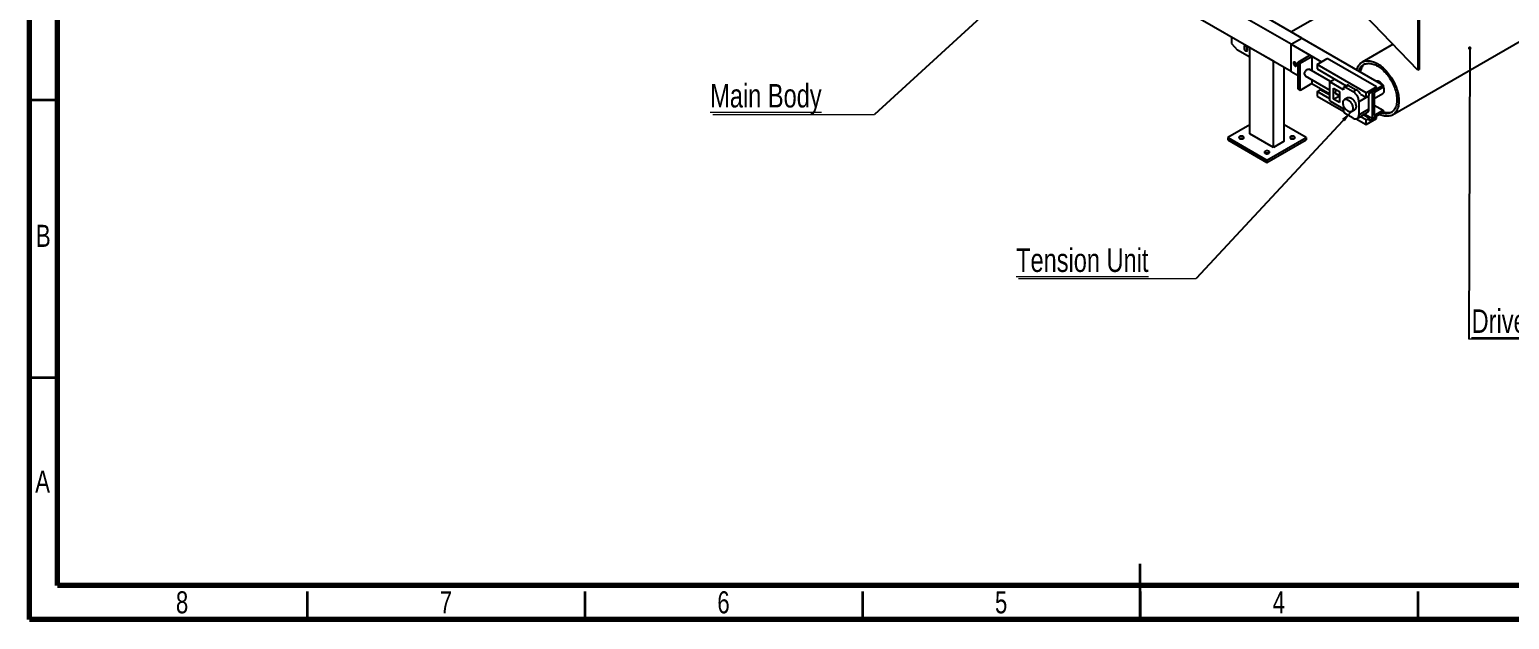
# Model space of a CAD drawing. Header units: millimetres. Extents: x 41 to 1868, y -696 to 319.
# Drawn here: x 42.9 to 309.4, y 32.2 to 138.4 of the extents above; entities that cross this region are included whole.
import ezdxf

# ---------------------------------------------------------------- set-up
doc = ezdxf.new("R2010")
doc.units = ezdxf.units.MM
doc.styles.add('SLDTEXTSTYLE0', font='TXT', dxfattribs={"width": 0.75})
doc.dimstyles.new('SLDDIMSTYLE0', dxfattribs={"dimtxt": 2.5, "dimasz": 2.116667, "dimexe": 0, "dimexo": 0.625, "dimgap": 0, "dimtad": 1, "dimdec": 0, "dimrnd": 1e-09, "dimtxsty": 'Standard', "dimsah": 1, "dimcen": 2.5, "dimazin": 3, "dimtfac": 2.116667, "dimtdec": 0, "dimtmove": 0, "dimatfit": 3, "dimfrac": 2})
doc.dimstyles.new('SLDDIMSTYLE1', dxfattribs={"dimtxt": 2.5, "dimasz": 0.651282, "dimexe": 0, "dimexo": 0.625, "dimgap": 0, "dimtad": 1, "dimdec": 0, "dimrnd": 1e-09, "dimtxsty": 'Standard', "dimblk1": 'DOT', "dimblk2": 'DOT', "dimsah": 1, "dimcen": 2.5, "dimazin": 3, "dimtfac": 0.651282, "dimtdec": 0, "dimtmove": 0, "dimatfit": 3, "dimldrblk": 'DOT', "dimfrac": 2})

# ---------------------------------------------------------------- blocks, each defined once
blk = doc.blocks.new('SW_NOTE_0_8')
at = {"color": 0, "linetype": 'Continuous', "lineweight": 0}
blk.add_line((-29.14, 0), (0, 0), dxfattribs=at)
at = {"color": 0, "linetype": 'Continuous', "lineweight": 0, "insert": (-29.6, 5.5), "char_height": 4.2333, "attachment_point": 1, "style": 'SLDTEXTSTYLE0'}
blk.add_mtext('\\LMain Body', dxfattribs=at)
blk = doc.blocks.new('_Dot')
at = {"color": 0, "linetype": 'ByBlock', "lineweight": -2}
blk.add_line((-0.5, 0), (-1, 0), dxfattribs=at)
at = {"color": 0, "linetype": 'ByBlock', "const_width": 0.5}
blk.add_lwpolyline([(-0.25, 0, 1), (0.25, 0, 1)], format="xyb", close=True, dxfattribs=at)
blk = doc.blocks.new('SW_NOTE_0_9')
at = {"color": 0, "linetype": 'Continuous', "lineweight": 0}
blk.add_line((33.17, 0), (0, 0), dxfattribs=at)
at = {"color": 0, "linetype": 'Continuous', "lineweight": 0, "insert": (0.49, 5.34), "char_height": 4.2333, "attachment_point": 1, "style": 'SLDTEXTSTYLE0'}
blk.add_mtext('\\LDriven Drum', dxfattribs=at)
blk = doc.blocks.new('SW_NOTE_0_10')
at = {"color": 0, "linetype": 'Continuous', "lineweight": 0}
blk.add_line((-31.96, 0), (0, 0), dxfattribs=at)
at = {"color": 0, "linetype": 'Continuous', "lineweight": 0, "insert": (-32.42, 5.42), "char_height": 4.2333, "attachment_point": 1, "style": 'SLDTEXTSTYLE0'}
blk.add_mtext('\\LTension Unit', dxfattribs=at)

msp = doc.modelspace()

# ---------------------------------------------------------------- linework, layer by layer
at = {"color": 7, "linetype": 'Continuous', "lineweight": 70}
for p, q in [((42.8852, 32.1941), (42.8852, 319.1941)), ((47.8852, 38.3277), (47.8852, 315.3277)), ((437.2876, 38.3277), (47.8852, 38.3277)), ((442.8852, 32.1941), (42.8852, 32.1941))]:
    msp.add_line(p, q, dxfattribs=at)
at = {"color": 7, "linetype": 'Continuous', "lineweight": 25}
for p, q in [((270.0473, 135.7613), (108.827, 228.8319)), ((270.0473, 130.8621), (108.827, 223.9326)), ((292.9045, 131.1183), (275.2269, 149.4888)), ((270.0283, 138.0174), (280.4669, 144.0435)), ((292.9045, 143.3664), (292.9045, 131.1183)), ((293.1167, 143.4889), (293.1167, 131.2408)), ((271.9919, 136.8839), (264.8273, 141.0199)), ((259.3523, 137.0362), (259.3523, 135.9334)), ((259.3523, 135.9334), (260.413, 134.7087)), ((270.0473, 135.7613), (271.9919, 136.8839)), ((271.9919, 136.8839), (286.6643, 128.4137)), ((288.3422, 123.0572), (314.8587, 138.3648)), ((262.6227, 133.433), (260.413, 134.7087)), ((261.5797, 135.4483), (261.5797, 134.9082)), ((261.6656, 135.4991), (261.5949, 135.4582)), ((262.0949, 134.5922), (262.1656, 134.633)), ((262.1808, 135.183), (262.11, 135.1422)), ((262.11, 134.6021), (262.11, 135.1422)), ((262.11, 134.6021), (262.1808, 134.6429)), ((262.1656, 134.633), (262.1808, 134.6429)), ((262.1808, 134.6429), (262.1808, 135.183)), ((266.8653, 132.699), (262.6227, 135.1482)), ((262.6227, 119.634), (262.6227, 135.1482)), ((270.0473, 135.7613), (275.5273, 132.5978)), ((270.0473, 130.8621), (270.0473, 135.7613)), ((271.3201, 132.5774), (273.4414, 133.802)), ((271.6737, 132.3732), (273.795, 133.5979)), ((273.4414, 133.802), (273.795, 133.5979)), ((273.795, 133.5979), (273.795, 131.0019)), ((288.4368, 135.7612), (282.8651, 132.5447)), ((266.8653, 117.1847), (266.8653, 132.699)), ((268.8099, 118.3073), (268.8099, 131.5765)), ((270.0473, 130.8621), (271.3201, 130.1273)), ((271.3201, 132.5774), (271.6737, 132.3732)), ((271.3201, 127.6781), (271.3201, 132.5774)), ((271.6737, 127.474), (271.6737, 132.3732)), ((277.1505, 129.0648), (273.3182, 131.2772)), ((274.7319, 132.1386), (276.5704, 133.1999)), ((283.5707, 127.036), (274.7319, 132.1386)), ((274.7319, 132.1386), (274.7319, 131.3221)), ((274.7319, 131.3221), (279.9771, 128.2941)), ((285.4092, 128.0974), (276.5704, 133.1999)), ((293.1167, 131.2408), (292.9045, 131.1183)), ((273.795, 128.6986), (271.6737, 127.474)), ((272.6182, 130.0647), (277.0123, 127.528)), ((273.795, 129.3854), (273.795, 128.6986)), ((273.795, 128.6986), (277.0123, 126.8413)), ((277.0123, 128.985), (277.8963, 129.4953)), ((277.0123, 125.5964), (277.0123, 128.985)), ((279.4872, 127.5563), (277.0123, 128.985)), ((280.1476, 128.3925), (279.5908, 128.071)), ((280.3976, 128.3677), (279.8408, 128.0463)), ((279.8408, 128.0463), (281.2196, 127.2503)), ((280.3976, 128.3677), (281.7765, 127.5717)), ((283.5707, 127.036), (285.4092, 128.0974)), ((284.7198, 127.2911), (286.6643, 128.4137)), ((286.6643, 128.0462), (285.038, 127.1074)), ((285.4092, 127.6891), (285.4092, 128.0974)), ((286.6643, 128.4137), (286.6643, 128.0462)), ((271.3201, 127.6781), (271.6737, 127.474)), ((274.7319, 127.2394), (275.2976, 127.5659)), ((277.0123, 125.9229), (274.7319, 127.2394)), ((274.7319, 127.2394), (274.7319, 126.4228)), ((274.7319, 126.4228), (279.5346, 123.6503)), ((277.0123, 126.576), (275.2976, 127.5659)), ((275.6512, 127.3618), (275.881, 127.4944)), ((277.0123, 125.5964), (279.4872, 124.1677)), ((277.7194, 127.8828), (278.7801, 127.2705)), ((277.7194, 125.8822), (277.7194, 127.8828)), ((277.7194, 125.8822), (278.7801, 126.4945)), ((278.7801, 125.2699), (277.7194, 125.8822)), ((278.106, 126.8967), (278.7801, 126.5075)), ((278.7801, 127.2705), (278.7801, 125.2699)), ((279.4872, 127.8421), (279.4872, 127.5563)), ((280.2411, 126.1486), (279.6754, 125.822)), ((281.2196, 127.2503), (281.7765, 127.5717)), ((284.0127, 126.4133), (282.2803, 125.4132)), ((282.2803, 125.4132), (282.2803, 123.086)), ((282.4976, 126.8288), (282.5241, 126.8441)), ((282.5427, 126.813), (283.5707, 126.2195)), ((283.5707, 126.2195), (283.5707, 127.036)), ((283.5707, 126.2195), (284.1364, 126.5461)), ((284.0114, 126.4739), (284.0127, 126.4133)), ((284.0127, 126.4133), (284.0127, 124.0861)), ((284.1364, 126.9543), (285.4092, 127.6891)), ((284.1364, 126.5461), (284.1364, 126.9543)), ((284.7198, 122.3919), (284.7198, 127.2911)), ((285.038, 127.1074), (285.038, 122.943)), ((285.038, 126.0311), (286.5822, 126.9225)), ((279.4872, 124.1677), (279.4872, 123.8819)), ((281.2196, 122.4735), (279.8408, 123.2695)), ((280.9253, 123.6569), (281.491, 123.9834)), ((281.9695, 122.3993), (283.702, 123.3994)), ((282.2803, 123.086), (284.0127, 124.0861)), ((283.5707, 122.1368), (282.5428, 122.7302)), ((284.1364, 122.4634), (283.1085, 123.0568)), ((283.3383, 123.1894), (284.7198, 122.3919)), ((284.1364, 122.0551), (285.4092, 122.7899)), ((286.6643, 123.5144), (284.7198, 122.3919)), ((285.038, 124.8207), (286.6643, 123.8819)), ((285.038, 122.943), (286.6643, 123.8819)), ((285.4092, 122.3816), (285.4092, 122.7899)), ((286.6643, 123.8819), (286.6643, 123.5144)), ((262.6227, 121.2668), (258.6452, 118.9706)), ((272.7874, 118.9706), (268.8099, 121.2668)), ((281.8058, 122.3392), (283.5707, 121.3203)), ((283.5707, 122.1368), (284.1364, 122.4634)), ((283.5707, 121.3203), (285.4092, 122.3816)), ((283.5707, 121.3203), (283.5707, 122.1368)), ((284.1364, 122.0551), (284.1364, 122.4634)), ((258.6452, 118.9706), (265.7163, 114.8886)), ((258.6452, 118.9706), (258.6452, 118.5624)), ((258.6452, 118.5624), (265.7163, 114.4803)), ((266.8653, 117.1847), (262.6227, 119.634)), ((265.7163, 114.8886), (272.7874, 118.9706)), ((265.7163, 114.4803), (272.7874, 118.5624)), ((268.8099, 118.3073), (266.8653, 117.1847)), ((272.7874, 118.9706), (272.7874, 118.5624)), ((265.7163, 114.8886), (265.7163, 114.4803))]:
    msp.add_line(p, q, dxfattribs=at)
at = {"color": 7, "linetype": 'Continuous', "lineweight": 35}
for p, q in [((47.8852, 125.6941), (42.8852, 125.6941)), ((47.8852, 75.6941), (42.8852, 75.6941)), ((242.8852, 32.1931), (242.8852, 42.1951)), ((92.8852, 37.1941), (92.8852, 32.1941)), ((142.8852, 37.1941), (142.8852, 32.1941)), ((192.8852, 37.1941), (192.8852, 32.1941)), ((242.8852, 37.1941), (242.8852, 32.1941)), ((292.8852, 37.1941), (292.8852, 32.1941))]:
    msp.add_line(p, q, dxfattribs=at)
at = {"color": 7, "linetype": 'Continuous', "lineweight": 25, "flags": 128}
for points in [[(262.11, 135.1422), (262.0615, 135.2228), (262.0054, 135.2964), (261.9435, 135.3603), (261.8781, 135.4125), (261.8116, 135.4509), (261.7463, 135.4742), (261.6844, 135.4816), (261.6282, 135.4729), (261.5797, 135.4483)], [(261.5797, 134.9082), (261.6282, 134.8277), (261.6844, 134.7541), (261.7463, 134.6901), (261.8116, 134.638), (261.8781, 134.5995), (261.9435, 134.5762), (262.0054, 134.5688), (262.0615, 134.5775), (262.11, 134.6021)], [(262.1808, 135.183), (262.1323, 135.2636), (262.0761, 135.3372), (262.0142, 135.4012), (261.9489, 135.4533), (261.8823, 135.4917), (261.817, 135.515), (261.7551, 135.5225), (261.6989, 135.5137), (261.6656, 135.4991)], [(270.7544, 131.8828), (270.8152, 131.8554), (270.8732, 131.8445), (270.9256, 131.8506), (270.97, 131.8736), (271.0043, 131.9122), (271.027, 131.9647), (271.0369, 132.0287), (271.0335, 132.1012), (271.0172, 132.1787), (270.9885, 132.2576), (270.9489, 132.3343), (270.9002, 132.4051), (270.8447, 132.4668), (270.785, 132.5165), (270.7238, 132.5518), (270.6641, 132.5711), (270.6086, 132.5735), (270.5599, 132.5589), (270.5203, 132.5279), (270.4917, 132.482), (270.4753, 132.4234), (270.472, 132.3548), (270.4819, 132.2794), (270.5045, 132.2007), (270.5389, 132.1225), (270.5833, 132.0483), (270.6357, 131.9816), (270.6936, 131.9256), (270.7544, 131.8828)], [(272.4732, 130.3852), (272.4796, 130.4806), (272.4987, 130.5809), (272.5299, 130.6836), (272.5725, 130.7859), (272.6253, 130.8852), (272.687, 130.979), (272.756, 131.0648), (272.8305, 131.1405), (272.9085, 131.2039), (272.9881, 131.2536), (273.0672, 131.2881), (273.1437, 131.3067), (273.2157, 131.3088), (273.2812, 131.2944), (273.3182, 131.2772)], [(281.8786, 131.1764), (281.9123, 131.2863), (281.9846, 131.4836), (282.0685, 131.669), (282.1636, 131.8421), (282.2698, 132.0022), (282.3867, 132.1489), (282.5139, 132.2817), (282.651, 132.4001), (282.7975, 132.5037), (282.9531, 132.5923), (283.1171, 132.6656), (283.2891, 132.7233)], [(282.2477, 130.9633), (282.2761, 131.0462), (282.3507, 131.2306), (282.4369, 131.4028), (282.5344, 131.562), (282.6429, 131.7077), (282.762, 131.8395), (282.8913, 131.9568), (283.0303, 132.0593), (283.1785, 132.1465), (283.3354, 132.2181), (283.5004, 132.274)], [(283.2982, 132.2029), (283.179, 132.1041), (283.0547, 131.9795), (282.9408, 131.8407), (282.8378, 131.6881), (282.7459, 131.5224), (282.6655, 131.344), (282.5969, 131.1537), (282.5403, 130.9522), (282.5094, 130.8123)], [(283.2891, 132.7233), (283.4685, 132.7652), (283.6547, 132.7912), (283.8472, 132.8012), (284.0453, 132.7952), (284.2484, 132.7732), (284.4559, 132.7353), (284.667, 132.6815), (284.8811, 132.6122), (285.0975, 132.5274), (285.3156, 132.4275), (285.5346, 132.3127), (285.7538, 132.1835), (285.9725, 132.0403), (286.19, 131.8835), (286.4057, 131.7136), (286.6188, 131.5312), (286.8286, 131.3368), (287.0345, 131.1311), (287.2359, 130.9148), (287.432, 130.6884), (287.6222, 130.4528), (287.806, 130.2088), (287.9827, 129.957), (288.1518, 129.6983), (288.3128, 129.4335), (288.4651, 129.1635), (288.6081, 128.8891), (288.7416, 128.6112), (288.865, 128.3308), (288.978, 128.0486), (289.0802, 127.7657), (289.1712, 127.4829), (289.2508, 127.2011), (289.3187, 126.9212), (289.3748, 126.6441), (289.4187, 126.3707), (289.4504, 126.1019), (289.4698, 125.8386), (289.4768, 125.5815), (289.4714, 125.3316), (289.4536, 125.0895), (289.4235, 124.8562), (289.3812, 124.6323), (289.3267, 124.4185), (289.2603, 124.2156), (289.1822, 124.0241), (289.0927, 123.8448), (288.992, 123.6781), (288.8804, 123.5246), (288.7583, 123.3849), (288.6261, 123.2592), (288.4842, 123.1482), (288.3331, 123.052), (288.1733, 122.971), (288.0052, 122.9055), (287.8294, 122.8557), (287.6466, 122.8218), (287.4571, 122.8037), (287.2617, 122.8017), (287.0611, 122.8157), (286.8557, 122.8457), (286.6463, 122.8916), (286.4336, 122.9531), (286.2183, 123.0302), (286.0009, 123.1226), (285.9924, 123.1265)], [(283.5004, 132.274), (283.6729, 132.3138), (283.8523, 132.3374), (284.0381, 132.3449), (284.2294, 132.336), (284.4256, 132.3109), (284.6261, 132.2697), (284.83, 132.2125), (285.0368, 132.1395), (285.2455, 132.051), (285.4555, 131.9472), (285.6661, 131.8286), (285.8765, 131.6956), (286.0858, 131.5486), (286.2935, 131.3883), (286.4986, 131.2151), (286.7006, 131.0296), (286.8986, 130.8326), (287.092, 130.6248), (287.2801, 130.4068), (287.4622, 130.1795), (287.6376, 129.9438), (287.8058, 129.7003), (287.966, 129.45), (288.1178, 129.1938), (288.2606, 128.9327), (288.3939, 128.6675), (288.5172, 128.3992), (288.6301, 128.1287), (288.7321, 127.8571), (288.823, 127.5853), (288.9023, 127.3142), (288.9698, 127.0449), (289.0253, 126.7783), (289.0685, 126.5154), (289.0993, 126.257), (289.1176, 126.0042), (289.1233, 125.7578), (289.1164, 125.5188), (289.0969, 125.2879), (289.065, 125.066), (289.0206, 124.8539), (288.964, 124.6523), (288.8954, 124.462), (288.815, 124.2837), (288.7231, 124.1179), (288.6201, 123.9654), (288.5062, 123.8265), (288.3819, 123.7019), (288.2477, 123.592), (288.1041, 123.4971), (287.9515, 123.4177), (287.7905, 123.3539), (287.6216, 123.3061), (287.4455, 123.2743), (287.2629, 123.2587), (287.0743, 123.2595), (286.8804, 123.2764), (286.682, 123.3096), (286.4797, 123.3588), (286.4232, 123.3752)], [(279.8408, 128.0463), (279.7718, 128.0782), (279.7055, 128.0933), (279.6443, 128.0909), (279.5908, 128.071), (279.5468, 128.0345), (279.5141, 127.9828), (279.494, 127.9178), (279.4872, 127.8421)], [(286.4872, 128.5159), (286.4594, 128.5551), (286.3699, 128.6695), (286.2745, 128.7745), (286.1747, 128.8688), (286.0719, 128.9509), (285.9674, 129.0198), (285.8628, 129.0744), (285.7595, 129.114), (285.659, 129.138), (285.5627, 129.1462), (285.4719, 129.1383), (285.4272, 129.1278)], [(286.5822, 126.9225), (286.6371, 126.9604), (286.6991, 127.022), (286.7508, 127.0974), (286.7912, 127.1856), (286.82, 127.2853), (286.8367, 127.395), (286.841, 127.5134), (286.8329, 127.6386), (286.8125, 127.769), (286.7801, 127.9027), (286.7361, 128.0378), (286.6813, 128.1725), (286.6643, 128.2093)], [(278.4048, 126.7242), (278.3529, 126.7207), (278.2843, 126.7297), (278.2231, 126.7547), (278.1709, 126.7952), (278.1289, 126.8501), (278.0981, 126.9182), (278.0793, 126.9976), (278.073, 127.0866), (278.0793, 127.1829), (278.0981, 127.284), (278.1289, 127.3876), (278.1709, 127.4911), (278.2231, 127.5919), (278.2232, 127.592)], [(279.7722, 125.8627), (279.8597, 125.8786), (279.9534, 125.8785), (280.052, 125.8624), (280.1541, 125.8305), (280.2582, 125.7833), (280.3629, 125.7215), (280.4667, 125.6458), (280.5682, 125.5575), (280.666, 125.4576), (280.7586, 125.3477), (280.8448, 125.2292), (280.9233, 125.1039), (280.9931, 124.9735), (281.0532, 124.8397), (281.1027, 124.7046), (281.1409, 124.5699), (281.1673, 124.4376), (281.1816, 124.3096), (281.1835, 124.1876), (281.173, 124.0733), (281.1503, 123.9684), (281.1156, 123.8743), (281.0694, 123.7924), (281.0125, 123.7238), (280.9456, 123.6694), (280.8696, 123.63), (280.7857, 123.6062), (280.6949, 123.5983), (280.5986, 123.6065), (280.4981, 123.6305), (280.3948, 123.6701), (280.2902, 123.7247), (280.1857, 123.7936), (280.0829, 123.8757), (279.9831, 123.97), (279.8877, 124.075), (279.7982, 124.1894), (279.7157, 124.3115), (279.6414, 124.4397), (279.5763, 124.572), (279.5215, 124.7067), (279.4775, 124.8418), (279.4451, 124.9755), (279.4247, 125.1059), (279.4166, 125.2311), (279.4209, 125.3495), (279.4376, 125.4592), (279.4664, 125.5589), (279.5068, 125.6471), (279.5585, 125.7225), (279.6205, 125.7841), (279.6921, 125.8311), (279.7722, 125.8627)], [(280.2411, 126.1486), (280.2694, 126.1635), (280.3508, 126.1928), (280.4393, 126.2062), (280.5339, 126.2036), (280.6331, 126.1851), (280.7356, 126.1508), (280.8399, 126.1013), (280.9445, 126.0373), (281.0481, 125.9597), (281.1491, 125.8695), (281.2462, 125.768), (281.3379, 125.6567), (281.423, 125.5371), (281.5002, 125.4108), (281.5686, 125.2798), (281.6271, 125.1457), (281.6749, 125.0105), (281.7114, 124.8761), (281.736, 124.7443), (281.7484, 124.6171), (281.7484, 124.4962), (281.736, 124.3832), (281.7114, 124.2799), (281.6749, 124.1876), (281.6271, 124.1076), (281.5686, 124.0411), (281.5002, 123.9889), (281.491, 123.9834)], [(282.2803, 125.4132), (282.2736, 125.5541), (282.2537, 125.7011), (282.2207, 125.852), (282.1752, 126.0052), (282.1177, 126.1587), (282.0489, 126.3104), (281.9696, 126.4586), (281.8809, 126.6013), (281.7839, 126.7368), (281.6798, 126.8633), (281.5699, 126.9793), (281.4556, 127.0833), (281.3384, 127.174), (281.2196, 127.2503)], [(281.2196, 122.4735), (281.3384, 122.4127), (281.4556, 122.368), (281.5699, 122.34), (281.6798, 122.3291), (281.7839, 122.3355), (281.8809, 122.359), (281.9696, 122.3993), (282.0489, 122.4559), (282.1177, 122.5282), (282.1752, 122.6152), (282.2207, 122.7158), (282.2537, 122.8288), (282.2736, 122.9527), (282.2803, 123.086)], [(284.0127, 124.0861), (284.006, 123.9528), (283.9861, 123.8289), (283.9532, 123.7159), (283.9076, 123.6153), (283.8501, 123.5283), (283.7813, 123.456), (283.702, 123.3994), (283.702, 123.3994)], [(286.6643, 123.6154), (286.7309, 123.5935), (286.9348, 123.5363), (287.1353, 123.4951), (287.3315, 123.47), (287.5228, 123.4612), (287.7086, 123.4686), (287.888, 123.4923), (288.0605, 123.5321)], [(288.0605, 123.5321), (288.2255, 123.5879), (288.2627, 123.6031)], [(261.4383, 118.7869), (261.4958, 118.8277), (261.538, 118.8743), (261.563, 118.9248), (261.57, 118.9772), (261.5585, 119.0294), (261.529, 119.0791), (261.4828, 119.1244), (261.4218, 119.1634), (261.3484, 119.1945), (261.2656, 119.2164), (261.177, 119.2283), (261.0859, 119.2297), (260.9963, 119.2204), (260.9118, 119.2009), (260.8357, 119.172), (260.7713, 119.1348), (260.7212, 119.0909), (260.6875, 119.0421), (260.6714, 118.9904), (260.6737, 118.9378), (260.6943, 118.8866), (260.7323, 118.8388), (260.7862, 118.7965), (260.8538, 118.7612), (260.9322, 118.7346), (261.0184, 118.7176), (261.1087, 118.7109), (261.1995, 118.7149), (261.287, 118.7294), (261.3677, 118.7537), (261.4383, 118.7869)], [(270.6307, 118.7869), (270.6882, 118.8277), (270.7304, 118.8743), (270.7554, 118.9248), (270.7623, 118.9772), (270.7508, 119.0294), (270.7214, 119.0791), (270.6752, 119.1244), (270.6142, 119.1634), (270.5408, 119.1945), (270.458, 119.2164), (270.3693, 119.2283), (270.2783, 119.2297), (270.1887, 119.2204), (270.1041, 119.2009), (270.0281, 119.172), (269.9637, 119.1348), (269.9136, 119.0909), (269.8798, 119.0421), (269.8638, 118.9904), (269.8661, 118.9378), (269.8867, 118.8866), (269.9247, 118.8388), (269.9786, 118.7965), (270.0461, 118.7612), (270.1246, 118.7346), (270.2108, 118.7176), (270.3011, 118.7109), (270.3919, 118.7149), (270.4794, 118.7294), (270.5601, 118.7537), (270.6307, 118.7869)], [(266.0345, 116.1336), (266.092, 116.1744), (266.1342, 116.2209), (266.1592, 116.2715), (266.1661, 116.3239), (266.1546, 116.376), (266.1252, 116.4258), (266.079, 116.4711), (266.018, 116.5101), (265.9446, 116.5412), (265.8618, 116.5631), (265.7731, 116.575), (265.6821, 116.5763), (265.5925, 116.5671), (265.5079, 116.5476), (265.4319, 116.5186), (265.3675, 116.4815), (265.3174, 116.4376), (265.2837, 116.3888), (265.2676, 116.337), (265.2699, 116.2845), (265.2905, 116.2333), (265.3285, 116.1855), (265.3824, 116.1432), (265.4499, 116.1079), (265.5284, 116.0813), (265.6146, 116.0643), (265.7049, 116.0576), (265.7957, 116.0616), (265.8832, 116.0761), (265.9639, 116.1004), (266.0345, 116.1336)]]:
    msp.add_lwpolyline(points, dxfattribs=at)
at = {"color": 7, "linetype": 'Continuous', "lineweight": 25}
for centre, radius, start, end in [((271.4193, 132.5933), 0.6323, 187.453689, 232.540935), ((272.8278, 130.3526), 0.3561, 174.74659, 233.94123), ((280.2518, 128.1701), 0.2456, 53.585864, 115.103678), ((280.649, 125.7559), 2.1374, 30.131166, 58.163084), ((280.2548, 123.9168), 0.7684, 182.605478, 237.394522), ((261.1201, 118.113), 0.7103, 66.930071, 113.069929), ((270.3125, 118.113), 0.7103, 66.930071, 113.069929), ((265.7163, 115.4597), 0.7103, 66.930071, 113.069929)]:
    msp.add_arc(centre, radius, start, end, dxfattribs=at)

# ---------------------------------------------------------------- block references
at = {"color": 7, "linetype": 'Continuous', "lineweight": 0}
for name, p in [('SW_NOTE_0_8', (195.0505, 123.1235)), ('SW_NOTE_0_10', (252.9575, 93.5836)), ('SW_NOTE_0_9', (302.0825, 82.6877))]:
    msp.add_blockref(name, p, dxfattribs=at)

# ---------------------------------------------------------------- texts
at = {"color": 7, "linetype": 'Continuous', "lineweight": 0, "char_height": 3.9688, "attachment_point": 2, "style": 'SLDTEXTSTYLE0'}
for s, insert in [('B', (45.3558, 103.2543)), ('A', (45.2248, 59.0043)), ('8', (70.3452, 37.2543)), ('6', (167.8452, 37.2543)), ('7', (117.8452, 37.2543)), ('5', (217.8452, 37.2543)), ('4', (267.8452, 37.2543))]:
    msp.add_mtext(s, dxfattribs=dict(at, insert=insert))

# ---------------------------------------------------------------- leaders
at = {"color": 7, "linetype": 'Continuous', "lineweight": 0}
for points, dimstyle in [([(230.8272, 155.9116), (195.0505, 123.1235)], 'SLDDIMSTYLE1'), ([(302.2252, 135.0693), (302.0825, 82.6877)], 'SLDDIMSTYLE1'), ([(280.9253, 123.6569), (252.9575, 93.5836)], 'SLDDIMSTYLE0')]:
    msp.add_leader(points, dimstyle=dimstyle, dxfattribs=at)

doc.saveas('drawing.dxf')
